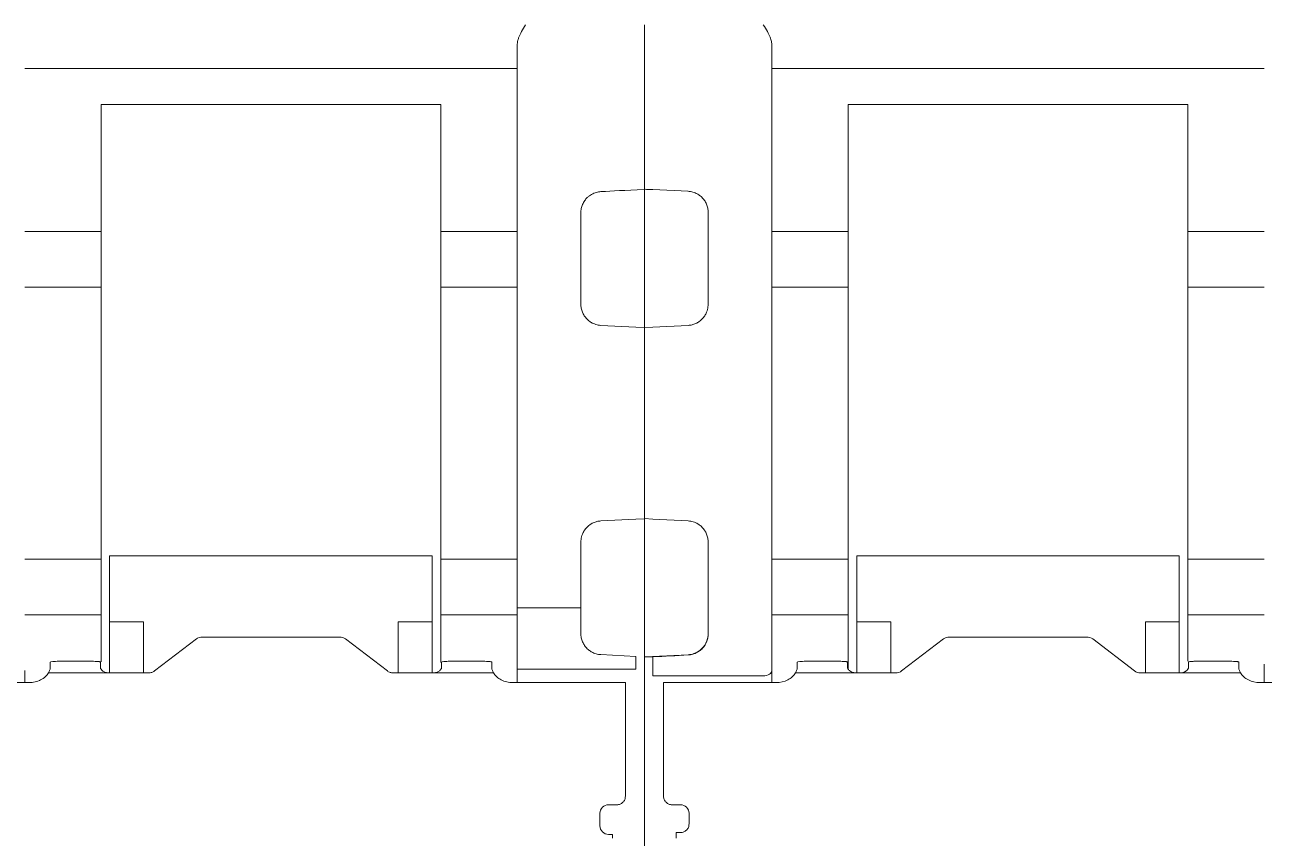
# Model space of a CAD drawing. Header units: millimetres. Extents: x 4137 to 6698, y 1400 to 3585.
# Drawn here: x 4503.42 to 4532.62, y 2999.88 to 3019.04 of the extents above; entities that cross this region are included whole.
import ezdxf

# ---------------------------------------------------------------- set-up
doc = ezdxf.new("R2010")
doc.units = ezdxf.units.MM
doc.layers.add('000-PI-Oprema', color=30, linetype='Continuous', lineweight=5)

msp = doc.modelspace()

# ---------------------------------------------------------------- linework, layer by layer
at = {"layer": '000-PI-Oprema', "color": 0, "lineweight": 0}
for p, q in [((4515.022, 3018.005), (4503.422, 3018.005)), ((4521.022, 3018.005), (4532.622, 3018.005)), ((4505.222, 3016.334), (4505.222, 3017.159)), ((4513.222, 3017.159), (4505.222, 3017.159)), ((4513.222, 3017.159), (4513.222, 3016.334)), ((4522.822, 3017.159), (4530.822, 3017.159)), ((4505.222, 3016.334), (4505.222, 3014.17)), ((4513.222, 3014.17), (4513.222, 3016.334)), ((4518.068, 3015.16), (4518.04, 3015.161)), ((4518.222, 3015.155), (4518.068, 3015.16)), ((4519.049, 3015.114), (4518.222, 3015.157)), ((4518.222, 3015.155), (4518.222, 3015.157)), ((4519.049, 3015.108), (4519.049, 3015.114)), ((4518.022, 3011.901), (4518.022, 3014.778)), ((4518.022, 3014.777), (4518.022, 3011.903)), ((4503.422, 3014.17), (4505.222, 3014.17)), ((4505.222, 3014.17), (4505.222, 3012.859)), ((4513.222, 3012.859), (4513.222, 3014.17)), ((4513.222, 3014.17), (4515.022, 3014.17)), ((4521.022, 3014.17), (4522.822, 3014.17)), ((4532.622, 3014.17), (4530.822, 3014.17)), ((4505.222, 3012.859), (4503.422, 3012.859)), ((4505.222, 3012.859), (4505.222, 3006.447)), ((4513.222, 3006.447), (4513.222, 3012.859)), ((4515.022, 3012.859), (4513.222, 3012.859)), ((4521.022, 3012.859), (4522.822, 3012.859)), ((4530.822, 3012.859), (4532.622, 3012.859)), ((4516.996, 3011.957), (4517.822, 3011.914)), ((4517.822, 3011.914), (4518.022, 3011.903)), ((4518.022, 3011.901), (4518.222, 3011.912)), ((4518.222, 3011.912), (4519.049, 3011.955)), ((4517.822, 3007.393), (4516.996, 3007.35)), ((4518.022, 3007.403), (4517.822, 3007.393)), ((4518.222, 3007.395), (4518.022, 3007.405)), ((4518.022, 3006.353), (4518.022, 3007.405)), ((4518.022, 3007.403), (4518.022, 3006.23)), ((4519.049, 3007.351), (4518.222, 3007.395)), ((4503.422, 3006.447), (4505.222, 3006.447)), ((4505.222, 3006.447), (4505.222, 3005.136)), ((4505.422, 3004.973), (4505.422, 3006.524)), ((4505.422, 3006.524), (4513.022, 3006.524)), ((4513.022, 3006.524), (4513.022, 3004.973)), ((4513.222, 3006.525), (4513.217, 3006.525)), ((4513.222, 3005.136), (4513.222, 3006.447)), ((4513.222, 3006.447), (4515.022, 3006.447)), ((4521.022, 3006.447), (4522.822, 3006.447)), ((4523.022, 3006.524), (4523.022, 3004.973)), ((4530.622, 3006.524), (4523.022, 3006.524)), ((4530.622, 3004.973), (4530.622, 3006.524)), ((4532.622, 3006.447), (4530.822, 3006.447)), ((4516.522, 3005.303), (4515.022, 3005.303)), ((4505.222, 3005.136), (4503.422, 3005.136)), ((4505.222, 3005.136), (4505.222, 3004.033)), ((4505.422, 3004.973), (4506.222, 3004.973)), ((4505.422, 3003.771), (4505.422, 3004.973)), ((4506.222, 3004.973), (4506.222, 3003.771)), ((4512.222, 3004.973), (4513.022, 3004.973)), ((4512.222, 3003.771), (4512.222, 3004.973)), ((4513.022, 3004.973), (4513.022, 3003.771)), ((4513.222, 3004.012), (4513.222, 3005.136)), ((4513.222, 3005.136), (4515.022, 3005.136)), ((4522.822, 3005.136), (4521.022, 3005.136)), ((4522.822, 3003.853), (4522.822, 3005.136)), ((4523.822, 3004.973), (4523.022, 3004.973)), ((4523.022, 3003.771), (4523.022, 3004.973)), ((4523.822, 3003.771), (4523.822, 3004.973)), ((4530.622, 3004.973), (4529.822, 3004.973)), ((4529.822, 3003.771), (4529.822, 3004.973)), ((4530.622, 3004.973), (4530.622, 3003.771)), ((4530.822, 3004.046), (4530.822, 3005.136)), ((4530.822, 3005.136), (4532.622, 3005.136)), ((4506.481, 3003.816), (4507.464, 3004.569)), ((4507.605, 3004.614), (4510.84, 3004.614)), ((4510.981, 3004.569), (4511.964, 3003.816)), ((4524.081, 3003.816), (4525.064, 3004.569)), ((4525.205, 3004.614), (4528.44, 3004.614)), ((4528.581, 3004.569), (4529.564, 3003.816)), ((4516.996, 3004.2), (4517.822, 3004.157)), ((4518.04, 3004.145), (4519.049, 3004.198)), ((4518.222, 3004.149), (4518.222, 3004.151)), ((4519.049, 3004.192), (4519.049, 3004.198)), ((4503.422, 3003.824), (4503.422, 3003.541)), ((4504.022, 3003.948), (4504.022, 3004.026)), ((4505.005, 3004.044), (4504.222, 3004.044)), ((4505.205, 3004.026), (4505.205, 3003.948)), ((4513.239, 3003.948), (4513.239, 3004.026)), ((4514.223, 3004.044), (4513.439, 3004.044)), ((4514.423, 3004.026), (4514.423, 3003.948)), ((4515.022, 3003.553), (4515.022, 3003.976)), ((4517.822, 3003.857), (4515.022, 3003.857)), ((4521.022, 3003.824), (4521.022, 3003.541)), ((4521.622, 3003.948), (4521.622, 3004.026)), ((4522.605, 3004.044), (4521.822, 3004.044)), ((4522.805, 3004.026), (4522.805, 3003.948)), ((4530.839, 3004.026), (4530.839, 3003.948)), ((4531.823, 3004.044), (4531.039, 3004.044)), ((4532.023, 3004.026), (4532.023, 3003.948)), ((4532.622, 3003.553), (4532.622, 3003.976)), ((4497.323, 3003.541), (4503.522, 3003.541)), ((4503.98, 3003.771), (4505.405, 3003.771)), ((4506.34, 3003.771), (4505.405, 3003.771)), ((4513.039, 3003.771), (4512.105, 3003.771)), ((4514.464, 3003.771), (4513.039, 3003.771)), ((4514.923, 3003.541), (4517.572, 3003.541)), ((4517.572, 3003.541), (4517.572, 3002.929)), ((4520.822, 3003.701), (4518.222, 3003.701)), ((4518.472, 3002.929), (4518.472, 3003.541)), ((4518.472, 3003.541), (4521.122, 3003.541)), ((4523.005, 3003.771), (4521.58, 3003.771)), ((4523.005, 3003.771), (4523.94, 3003.771)), ((4529.705, 3003.771), (4530.639, 3003.771)), ((4532.064, 3003.771), (4530.639, 3003.771)), ((4532.523, 3003.541), (4538.722, 3003.541)), ((4517.572, 3000.863), (4517.572, 3002.272)), ((4518.472, 3002.272), (4518.472, 3000.863)), ((4517.372, 3000.664), (4517.172, 3000.664)), ((4518.872, 3000.664), (4518.672, 3000.664)), ((4516.972, 3000.464), (4516.972, 3000.165)), ((4519.072, 3000.215), (4519.072, 3000.464)), ((4518.022, 2999.953), (4518.022, 3000.27)), ((4518.022, 3000.27), (4518.022, 3000.103)), ((4518.772, 3000.01), (4518.872, 3000.01)), ((4518.772, 2999.966), (4518.772, 3000.01)), ((4517.172, 2999.966), (4517.272, 2999.966)), ((4517.272, 2999.877), (4517.272, 2999.966)), ((4518.022, 2998.679), (4518.022, 2999.953)), ((4518.022, 2999.953), (4518.022, 2997.756)), ((4518.772, 2999.966), (4518.772, 2999.877))]:
    msp.add_line(p, q, dxfattribs=at)
at = {"layer": '000-PI-Oprema', "color": 0, "lineweight": 0, "flags": 128}
msp.add_lwpolyline([(4521.022, 3003.824), (4521.019, 3003.8), (4521.007, 3003.777), (4520.989, 3003.756), (4520.964, 3003.737), (4520.934, 3003.722), (4520.899, 3003.711), (4520.861, 3003.704), (4520.822, 3003.701)], dxfattribs=at)
at = {"layer": '000-PI-Oprema', "color": 0, "lineweight": 0}
for points, knots in [([(4515.022, 3018.546), (4515.023, 3018.567), (4515.026, 3018.611), (4515.04, 3018.677), (4515.062, 3018.743), (4515.091, 3018.81), (4515.142, 3018.909), (4515.189, 3018.984), (4515.222, 3019.036)], [0, 0, 0, 0, 0.117336, 0.242611, 0.377617, 0.505972, 0.652001, 1, 1, 1, 1]), ([(4518.022, 3017.794), (4518.022, 3017.808), (4518.022, 3017.834), (4518.022, 3017.881), (4518.022, 3017.934), (4518.022, 3018.014), (4518.022, 3018.129), (4518.022, 3018.289), (4518.022, 3018.465), (4518.022, 3018.652), (4518.022, 3018.843), (4518.022, 3018.972), (4518.022, 3019.036)], [0, 0, 0, 0, 0.061391, 0.122427, 0.18342, 0.24468, 0.372209, 0.500076, 0.627605, 0.755472, 0.877481, 1, 1, 1, 1]), ([(4518.022, 3019.036), (4518.022, 3019.004), (4518.022, 3018.94), (4518.022, 3018.844), (4518.022, 3018.749), (4518.022, 3018.622), (4518.022, 3018.465), (4518.022, 3018.289), (4518.022, 3018.129), (4518.022, 3017.992), (4518.022, 3017.877), (4518.022, 3017.822), (4518.022, 3017.794)], [0, 0, 0, 0, 0.061391, 0.122427, 0.18342, 0.24468, 0.372209, 0.500076, 0.627605, 0.755472, 0.877481, 1, 1, 1, 1]), ([(4520.822, 3019.036), (4520.856, 3018.983), (4520.903, 3018.909), (4520.955, 3018.81), (4520.988, 3018.732), (4521.016, 3018.645), (4521.02, 3018.578), (4521.022, 3018.546)], [0, 0, 0, 0, 0.350015, 0.493309, 0.624855, 0.821183, 1, 1, 1, 1]), ([(4515.022, 3018.392), (4515.022, 3018.402), (4515.022, 3018.421), (4515.022, 3018.457), (4515.022, 3018.498), (4515.022, 3018.53), (4515.022, 3018.546)], [0, 0, 0, 0, 0.251193, 0.5, 0.748807, 1, 1, 1, 1]), ([(4515.022, 3015.33), (4515.022, 3015.414), (4515.022, 3015.58), (4515.022, 3015.822), (4515.022, 3016.056), (4515.022, 3016.284), (4515.022, 3016.504), (4515.022, 3016.717), (4515.022, 3016.922), (4515.022, 3017.186), (4515.022, 3017.496), (4515.022, 3017.832), (4515.022, 3018.135), (4515.022, 3018.306), (4515.022, 3018.392)], [0, 0, 0, 0, 0.062754, 0.125301, 0.187708, 0.250043, 0.312375, 0.374772, 0.437302, 0.500033, 0.625237, 0.749935, 0.874674, 1, 1, 1, 1]), ([(4521.022, 3018.392), (4521.022, 3018.352), (4521.022, 3018.271), (4521.022, 3018.14), (4521.022, 3018), (4521.022, 3017.852), (4521.022, 3017.696), (4521.022, 3017.532), (4521.022, 3017.36), (4521.022, 3017.119), (4521.022, 3016.8), (4521.022, 3016.389), (4521.022, 3015.952), (4521.022, 3015.639), (4521.022, 3015.482)], [0, 0, 0, 0, 0.062736, 0.125281, 0.187695, 0.250043, 0.312387, 0.374792, 0.437318, 0.500031, 0.625212, 0.749931, 0.874692, 1, 1, 1, 1]), ([(4518.022, 3015.161), (4518.022, 3015.232), (4518.022, 3015.374), (4518.022, 3015.581), (4518.022, 3015.782), (4518.022, 3015.977), (4518.022, 3016.165), (4518.022, 3016.348), (4518.022, 3016.524), (4518.022, 3016.751), (4518.022, 3017.017), (4518.022, 3017.307), (4518.022, 3017.57), (4518.022, 3017.719), (4518.022, 3017.794)], [0, 0, 0, 0, 0.062728, 0.125271, 0.18769, 0.250045, 0.312396, 0.374804, 0.437328, 0.500029, 0.625194, 0.749922, 0.874696, 1, 1, 1, 1]), ([(4518.022, 3017.794), (4518.022, 3017.757), (4518.022, 3017.684), (4518.022, 3017.564), (4518.022, 3017.438), (4518.022, 3017.303), (4518.022, 3017.162), (4518.022, 3017.013), (4518.022, 3016.857), (4518.022, 3016.639), (4518.022, 3016.35), (4518.022, 3015.978), (4518.022, 3015.583), (4518.022, 3015.3), (4518.022, 3015.159)], [0, 0, 0, 0, 0.062728, 0.125272, 0.18769, 0.250045, 0.312396, 0.374803, 0.437328, 0.500029, 0.625194, 0.749922, 0.874696, 1, 1, 1, 1]), ([(4522.822, 3017.159), (4522.822, 3017.118), (4522.822, 3017.035), (4522.822, 3016.917), (4522.822, 3016.804), (4522.822, 3016.661), (4522.822, 3016.495), (4522.822, 3016.388), (4522.822, 3016.334)], [0, 0, 0, 0, 0.125424, 0.250193, 0.374902, 0.500146, 0.749703, 1, 1, 1, 1]), ([(4530.822, 3016.334), (4530.822, 3016.361), (4530.822, 3016.413), (4530.822, 3016.501), (4530.822, 3016.595), (4530.822, 3016.73), (4530.822, 3016.914), (4530.822, 3017.077), (4530.822, 3017.159)], [0, 0, 0, 0, 0.125424, 0.250193, 0.374902, 0.500146, 0.749703, 1, 1, 1, 1]), ([(4530.822, 3014.17), (4530.822, 3014.241), (4530.822, 3014.383), (4530.822, 3014.589), (4530.822, 3014.79), (4530.822, 3014.986), (4530.822, 3015.176), (4530.822, 3015.422), (4530.822, 3015.714), (4530.822, 3016.041), (4530.822, 3016.237), (4530.822, 3016.334)], [0, 0, 0, 0, 0.083508, 0.166833, 0.25006, 0.333277, 0.416572, 0.500032, 0.666688, 0.83311, 1, 1, 1, 1]), ([(4515.022, 3013.937), (4515.022, 3014.008), (4515.022, 3014.15), (4515.022, 3014.358), (4515.022, 3014.562), (4515.022, 3014.761), (4515.022, 3014.956), (4515.022, 3015.146), (4515.022, 3015.269), (4515.022, 3015.33)], [0, 0, 0, 0, 0.143512, 0.28637, 0.428834, 0.571166, 0.71363, 0.856488, 1, 1, 1, 1]), ([(4521.022, 3015.482), (4521.022, 3015.418), (4521.022, 3015.291), (4521.022, 3015.092), (4521.022, 3014.889), (4521.022, 3014.682), (4521.022, 3014.47), (4521.022, 3014.253), (4521.022, 3014.031), (4521.022, 3013.88), (4521.022, 3013.805)], [0, 0, 0, 0, 0.12575, 0.250858, 0.375537, 0.5, 0.624463, 0.749142, 0.87425, 1, 1, 1, 1]), ([(4516.996, 3015.106), (4516.978, 3015.105), (4516.94, 3015.102), (4516.885, 3015.089), (4516.829, 3015.07), (4516.774, 3015.043), (4516.722, 3015.009), (4516.667, 3014.962), (4516.61, 3014.895), (4516.561, 3014.808), (4516.528, 3014.709), (4516.524, 3014.641), (4516.522, 3014.607)], [0, 0, 0, 0, 0.067869, 0.138425, 0.211987, 0.288836, 0.369219, 0.453352, 0.573685, 0.721104, 0.860335, 1, 1, 1, 1]), ([(4519.049, 3015.114), (4519.068, 3015.112), (4519.107, 3015.109), (4519.164, 3015.096), (4519.229, 3015.072), (4519.302, 3015.033), (4519.375, 3014.974), (4519.438, 3014.9), (4519.485, 3014.813), (4519.517, 3014.717), (4519.521, 3014.65), (4519.522, 3014.616)], [0, 0, 0, 0, 0.071618, 0.143308, 0.216363, 0.334035, 0.455285, 0.587191, 0.721903, 0.860899, 1, 1, 1, 1]), ([(4516.522, 3014.607), (4516.522, 3014.541), (4516.522, 3014.41), (4516.522, 3014.209), (4516.522, 3014.072), (4516.522, 3014.004)], [0, 0, 0, 0, 0.333419, 0.666581, 1, 1, 1, 1]), ([(4522.822, 3014.17), (4522.822, 3014.121), (4522.822, 3014.023), (4522.822, 3013.807), (4522.822, 3013.568), (4522.822, 3013.323), (4522.822, 3013.102), (4522.822, 3012.938), (4522.822, 3012.882), (4522.822, 3012.859)], [0, 0, 0, 0, 0.150243, 0.300485, 0.450729, 0.600973, 0.751216, 0.901461, 1, 1, 1, 1]), ([(4530.822, 3014.17), (4530.822, 3014.121), (4530.822, 3014.023), (4530.822, 3013.807), (4530.822, 3013.568), (4530.822, 3013.323), (4530.822, 3013.102), (4530.822, 3012.938), (4530.822, 3012.882), (4530.822, 3012.859)], [0, 0, 0, 0, 0.150243, 0.300485, 0.450729, 0.600973, 0.751216, 0.901461, 1, 1, 1, 1]), ([(4515.022, 3005.37), (4515.022, 3005.484), (4515.022, 3005.711), (4515.022, 3006.057), (4515.022, 3006.405), (4515.022, 3006.755), (4515.022, 3007.108), (4515.022, 3007.705), (4515.022, 3008.553), (4515.022, 3009.653), (4515.022, 3010.753), (4515.022, 3011.72), (4515.022, 3012.552), (4515.022, 3013.252), (4515.022, 3013.708), (4515.022, 3013.937)], [0, 0, 0, 0, 0.041431, 0.082793, 0.124119, 0.165441, 0.206793, 0.248207, 0.374079, 0.500012, 0.625883, 0.751817, 0.834548, 0.917188, 1, 1, 1, 1]), ([(4516.522, 3014.004), (4516.522, 3013.902), (4516.522, 3013.699), (4516.522, 3013.392), (4516.522, 3013.082), (4516.522, 3012.77), (4516.522, 3012.561), (4516.522, 3012.456)], [0, 0, 0, 0, 0.200123, 0.400061, 0.599939, 0.799877, 1, 1, 1, 1]), ([(4519.522, 3012.454), (4519.522, 3012.574), (4519.522, 3012.813), (4519.522, 3013.168), (4519.522, 3013.521), (4519.522, 3013.753), (4519.522, 3013.869)], [0, 0, 0, 0, 0.2501, 0.5, 0.7499, 1, 1, 1, 1]), ([(4521.022, 3013.805), (4521.022, 3013.694), (4521.022, 3013.472), (4521.022, 3013.137), (4521.022, 3012.799), (4521.022, 3012.459), (4521.022, 3012.117), (4521.022, 3011.538), (4521.022, 3010.717), (4521.022, 3009.653), (4521.022, 3008.589), (4521.022, 3007.653), (4521.022, 3006.847), (4521.022, 3006.168), (4521.022, 3005.724), (4521.022, 3005.502)], [0, 0, 0, 0, 0.041447, 0.082829, 0.124176, 0.16552, 0.206891, 0.248321, 0.374134, 0.500011, 0.625824, 0.751702, 0.834467, 0.91715, 1, 1, 1, 1]), ([(4522.822, 3012.859), (4522.822, 3012.776), (4522.822, 3012.609), (4522.822, 3012.354), (4522.822, 3012.097), (4522.822, 3011.837), (4522.822, 3011.574), (4522.822, 3011.126), (4522.822, 3010.487), (4522.822, 3009.653), (4522.822, 3008.82), (4522.822, 3008.09), (4522.822, 3007.469), (4522.822, 3006.95), (4522.822, 3006.615), (4522.822, 3006.447)], [0, 0, 0, 0, 0.041319, 0.082538, 0.123706, 0.164869, 0.206076, 0.247373, 0.373654, 0.500018, 0.626299, 0.752662, 0.835118, 0.917437, 1, 1, 1, 1]), ([(4530.822, 3012.859), (4530.822, 3011.852), (4530.822, 3010.753), (4530.822, 3008.554), (4530.822, 3007.454), (4530.822, 3006.447)], [0, 0, 0, 0, 0.5, 0.5, 1, 1, 1, 1]), ([(4516.996, 3011.957), (4516.975, 3011.959), (4516.934, 3011.962), (4516.873, 3011.978), (4516.804, 3012.004), (4516.731, 3012.046), (4516.659, 3012.108), (4516.6, 3012.183), (4516.556, 3012.268), (4516.528, 3012.36), (4516.524, 3012.424), (4516.522, 3012.456)], [0, 0, 0, 0, 0.082209, 0.16366, 0.245689, 0.369303, 0.493372, 0.618767, 0.744744, 0.872104, 1, 1, 1, 1]), ([(4519.522, 3012.454), (4519.522, 3012.433), (4519.52, 3012.39), (4519.508, 3012.328), (4519.484, 3012.257), (4519.445, 3012.181), (4519.386, 3012.107), (4519.314, 3012.044), (4519.232, 3011.997), (4519.142, 3011.965), (4519.08, 3011.958), (4519.049, 3011.955)], [0, 0, 0, 0, 0.085507, 0.170147, 0.255273, 0.381189, 0.506725, 0.630753, 0.754527, 0.877113, 1, 1, 1, 1]), ([(4518.022, 3011.903), (4518.022, 3011.797), (4518.022, 3011.584), (4518.022, 3011.264), (4518.022, 3010.944), (4518.022, 3010.622), (4518.022, 3010.3), (4518.022, 3009.977), (4518.022, 3009.572), (4518.022, 3009.087), (4518.022, 3008.523), (4518.022, 3007.961), (4518.022, 3007.589), (4518.022, 3007.403)], [0, 0, 0, 0, 0.071572, 0.143012, 0.214372, 0.285701, 0.357051, 0.428472, 0.500015, 0.625079, 0.749917, 0.8748, 1, 1, 1, 1]), ([(4518.022, 3007.405), (4518.022, 3007.511), (4518.022, 3007.723), (4518.022, 3008.043), (4518.022, 3008.364), (4518.022, 3008.685), (4518.022, 3009.007), (4518.022, 3009.33), (4518.022, 3009.734), (4518.022, 3010.218), (4518.022, 3010.782), (4518.022, 3011.344), (4518.022, 3011.715), (4518.022, 3011.901)], [0, 0, 0, 0, 0.071572, 0.143012, 0.214372, 0.285701, 0.357051, 0.428472, 0.500015, 0.625079, 0.749917, 0.8748, 1, 1, 1, 1]), ([(4516.522, 3006.85), (4516.523, 3006.872), (4516.525, 3006.914), (4516.537, 3006.977), (4516.561, 3007.047), (4516.6, 3007.123), (4516.659, 3007.198), (4516.731, 3007.26), (4516.813, 3007.307), (4516.902, 3007.34), (4516.965, 3007.346), (4516.996, 3007.35)], [0, 0, 0, 0, 0.085573, 0.170275, 0.255463, 0.381339, 0.506835, 0.630803, 0.754517, 0.877108, 1, 1, 1, 1]), ([(4519.049, 3007.351), (4519.07, 3007.349), (4519.111, 3007.346), (4519.172, 3007.33), (4519.241, 3007.304), (4519.314, 3007.262), (4519.386, 3007.2), (4519.445, 3007.125), (4519.489, 3007.04), (4519.517, 3006.948), (4519.521, 3006.884), (4519.522, 3006.852)], [0, 0, 0, 0, 0.082205, 0.163652, 0.245679, 0.369354, 0.493482, 0.618917, 0.744935, 0.872201, 1, 1, 1, 1]), ([(4516.522, 3006.85), (4516.522, 3006.745), (4516.522, 3006.536), (4516.522, 3006.224), (4516.522, 3005.915), (4516.522, 3005.607), (4516.522, 3005.404), (4516.522, 3005.303)], [0, 0, 0, 0, 0.200123, 0.400061, 0.599939, 0.799877, 1, 1, 1, 1]), ([(4519.522, 3005.437), (4519.522, 3005.553), (4519.522, 3005.786), (4519.522, 3006.138), (4519.522, 3006.494), (4519.522, 3006.732), (4519.522, 3006.852)], [0, 0, 0, 0, 0.2501, 0.5, 0.7499, 1, 1, 1, 1]), ([(4522.822, 3006.447), (4522.822, 3006.425), (4522.822, 3006.369), (4522.822, 3006.204), (4522.822, 3005.984), (4522.822, 3005.738), (4522.822, 3005.499), (4522.822, 3005.283), (4522.822, 3005.185), (4522.822, 3005.136)], [0, 0, 0, 0, 0.098539, 0.248784, 0.399027, 0.54927, 0.699515, 0.849757, 1, 1, 1, 1]), ([(4530.822, 3006.447), (4530.822, 3006.425), (4530.822, 3006.369), (4530.822, 3006.204), (4530.822, 3005.984), (4530.822, 3005.738), (4530.822, 3005.499), (4530.822, 3005.283), (4530.822, 3005.185), (4530.822, 3005.136)], [0, 0, 0, 0, 0.098539, 0.248784, 0.399027, 0.54927, 0.699515, 0.849757, 1, 1, 1, 1]), ([(4518.022, 3004.528), (4518.022, 3004.528), (4518.022, 3004.855), (4518.022, 3005.238), (4518.022, 3005.727), (4518.022, 3006.081), (4518.022, 3006.31), (4518.022, 3006.339), (4518.022, 3006.353)], [0, 0, 0, 0, 0.008736, 0.206989, 0.405242, 0.603494, 0.801747, 1, 1, 1, 1]), ([(4518.022, 3006.253), (4518.022, 3006.239), (4518.022, 3006.211), (4518.022, 3005.989), (4518.022, 3005.641), (4518.022, 3005.183), (4518.022, 3004.801), (4518.022, 3004.529)], [0, 0, 0, 0, 0.201961, 0.403921, 0.605881, 0.807842, 1, 1, 1, 1]), ([(4515.022, 3003.976), (4515.022, 3004.037), (4515.022, 3004.16), (4515.022, 3004.35), (4515.022, 3004.545), (4515.022, 3004.744), (4515.022, 3004.948), (4515.022, 3005.156), (4515.022, 3005.298), (4515.022, 3005.37)], [0, 0, 0, 0, 0.143512, 0.28637, 0.428834, 0.571166, 0.71363, 0.856488, 1, 1, 1, 1]), ([(4516.522, 3005.303), (4516.522, 3005.234), (4516.522, 3005.098), (4516.522, 3004.896), (4516.522, 3004.765), (4516.522, 3004.699)], [0, 0, 0, 0, 0.333419, 0.666581, 1, 1, 1, 1]), ([(4519.522, 3004.69), (4519.522, 3004.751), (4519.522, 3004.872), (4519.522, 3005.058), (4519.522, 3005.246), (4519.522, 3005.373), (4519.522, 3005.437)], [0, 0, 0, 0, 0.25014, 0.5, 0.74986, 1, 1, 1, 1]), ([(4521.022, 3005.502), (4521.022, 3005.426), (4521.022, 3005.275), (4521.022, 3005.054), (4521.022, 3004.837), (4521.022, 3004.624), (4521.022, 3004.417), (4521.022, 3004.214), (4521.022, 3004.016), (4521.022, 3003.888), (4521.022, 3003.824)], [0, 0, 0, 0, 0.12575, 0.250858, 0.375537, 0.5, 0.624463, 0.749142, 0.87425, 1, 1, 1, 1]), ([(4516.996, 3004.2), (4516.977, 3004.202), (4516.939, 3004.205), (4516.882, 3004.218), (4516.817, 3004.241), (4516.744, 3004.28), (4516.671, 3004.34), (4516.608, 3004.414), (4516.56, 3004.501), (4516.528, 3004.597), (4516.524, 3004.665), (4516.522, 3004.699)], [0, 0, 0, 0, 0.070997, 0.142096, 0.214572, 0.332081, 0.453288, 0.585757, 0.721078, 0.860541, 1, 1, 1, 1]), ([(4519.049, 3004.198), (4519.09, 3004.2), (4519.137, 3004.208), (4519.236, 3004.242), (4519.289, 3004.269), (4519.389, 3004.351), (4519.436, 3004.406), (4519.503, 3004.54), (4519.522, 3004.618), (4519.522, 3004.697)], [0, 0, 0, 0, 0.25, 0.25, 0.5, 0.5, 0.75, 0.75, 1, 1, 1, 1]), ([(4519.049, 3004.192), (4519.067, 3004.194), (4519.105, 3004.197), (4519.161, 3004.21), (4519.217, 3004.23), (4519.271, 3004.256), (4519.324, 3004.291), (4519.381, 3004.34), (4519.444, 3004.414), (4519.491, 3004.507), (4519.518, 3004.604), (4519.521, 3004.661), (4519.522, 3004.69)], [0, 0, 0, 0, 0.068374, 0.139377, 0.213319, 0.290477, 0.371094, 0.455382, 0.587277, 0.761474, 0.880592, 1, 1, 1, 1]), ([(4518.022, 3004.147), (4518.022, 3004.076), (4518.022, 3003.934), (4518.022, 3003.727), (4518.022, 3003.526), (4518.022, 3003.331), (4518.022, 3003.142), (4518.022, 3002.96), (4518.022, 3002.783), (4518.022, 3002.556), (4518.022, 3002.29), (4518.022, 3002), (4518.022, 3001.737), (4518.022, 3001.587), (4518.022, 3001.512)], [0, 0, 0, 0, 0.062728, 0.125272, 0.18769, 0.250045, 0.312396, 0.374803, 0.437328, 0.500029, 0.625194, 0.749922, 0.874696, 1, 1, 1, 1]), ([(4518.022, 3001.512), (4518.022, 3001.549), (4518.022, 3001.622), (4518.022, 3001.742), (4518.022, 3001.869), (4518.022, 3002.003), (4518.022, 3002.144), (4518.022, 3002.293), (4518.022, 3002.449), (4518.022, 3002.667), (4518.022, 3002.955), (4518.022, 3003.327), (4518.022, 3003.722), (4518.022, 3004.004), (4518.022, 3004.146)], [0, 0, 0, 0, 0.062728, 0.125271, 0.18769, 0.250045, 0.312396, 0.374804, 0.437328, 0.500029, 0.625194, 0.749922, 0.874696, 1, 1, 1, 1]), ([(4518.222, 3004.151), (4518.196, 3004.15), (4518.144, 3004.149), (4518.093, 3004.147), (4518.068, 3004.146)], [0, 0, 0, 0, 0.508632, 1, 1, 1, 1]), ([(4504.022, 3003.898), (4504.022, 3003.889), (4504.021, 3003.872), (4504.013, 3003.841), (4504, 3003.807), (4503.987, 3003.783), (4503.98, 3003.771)], [0, 0, 0, 0, 0.256458, 0.506841, 0.753776, 1, 1, 1, 1]), ([(4504.022, 3004.026), (4504.022, 3004.031), (4504.044, 3004.035), (4504.118, 3004.042), (4504.17, 3004.044), (4504.222, 3004.044)], [0, 0, 0, 0, 0.5, 0.5, 1, 1, 1, 1]), ([(4505.205, 3004.026), (4505.205, 3004.028), (4505.203, 3004.03), (4505.192, 3004.033), (4505.173, 3004.036), (4505.14, 3004.04), (4505.085, 3004.043), (4505.032, 3004.044), (4505.005, 3004.044)], [0, 0, 0, 0, 0.128148, 0.251094, 0.373747, 0.501054, 0.748354, 1, 1, 1, 1]), ([(4505.405, 3003.771), (4505.392, 3003.772), (4505.365, 3003.773), (4505.327, 3003.782), (4505.292, 3003.796), (4505.252, 3003.82), (4505.213, 3003.858), (4505.208, 3003.884), (4505.205, 3003.898)], [0, 0, 0, 0, 0.128818, 0.251822, 0.37424, 0.501366, 0.746636, 1, 1, 1, 1]), ([(4506.481, 3003.816), (4506.471, 3003.809), (4506.451, 3003.796), (4506.417, 3003.782), (4506.379, 3003.773), (4506.353, 3003.772), (4506.34, 3003.771)], [0, 0, 0, 0, 0.25487, 0.5, 0.74513, 1, 1, 1, 1]), ([(4512.105, 3003.771), (4512.092, 3003.772), (4512.066, 3003.773), (4512.028, 3003.782), (4511.993, 3003.796), (4511.974, 3003.809), (4511.964, 3003.816)], [0, 0, 0, 0, 0.25487, 0.5, 0.74513, 1, 1, 1, 1]), ([(4513.239, 3003.898), (4513.239, 3003.891), (4513.238, 3003.878), (4513.227, 3003.857), (4513.208, 3003.835), (4513.175, 3003.808), (4513.12, 3003.778), (4513.066, 3003.773), (4513.039, 3003.771)], [0, 0, 0, 0, 0.130698, 0.254597, 0.376443, 0.501216, 0.749391, 1, 1, 1, 1]), ([(4513.239, 3004.026), (4513.239, 3004.031), (4513.261, 3004.035), (4513.335, 3004.042), (4513.387, 3004.044), (4513.439, 3004.044)], [0, 0, 0, 0, 0.5, 0.5, 1, 1, 1, 1]), ([(4514.423, 3004.026), (4514.422, 3004.028), (4514.42, 3004.03), (4514.409, 3004.033), (4514.39, 3004.036), (4514.357, 3004.04), (4514.302, 3004.043), (4514.249, 3004.044), (4514.223, 3004.044)], [0, 0, 0, 0, 0.128148, 0.251094, 0.373747, 0.501054, 0.748354, 1, 1, 1, 1]), ([(4514.464, 3003.771), (4514.458, 3003.783), (4514.445, 3003.807), (4514.432, 3003.841), (4514.424, 3003.872), (4514.423, 3003.889), (4514.423, 3003.898)], [0, 0, 0, 0, 0.246224, 0.493159, 0.743542, 1, 1, 1, 1]), ([(4521.622, 3003.898), (4521.622, 3003.889), (4521.621, 3003.872), (4521.613, 3003.841), (4521.6, 3003.807), (4521.587, 3003.783), (4521.58, 3003.771)], [0, 0, 0, 0, 0.256458, 0.506841, 0.753776, 1, 1, 1, 1]), ([(4521.622, 3004.026), (4521.622, 3004.031), (4521.644, 3004.035), (4521.718, 3004.042), (4521.77, 3004.044), (4521.822, 3004.044)], [0, 0, 0, 0, 0.5, 0.5, 1, 1, 1, 1]), ([(4521.622, 3003.898), (4521.622, 3003.906), (4521.622, 3003.923), (4521.622, 3003.94), (4521.622, 3003.945), (4521.622, 3003.948)], [0, 0, 0, 0, 0.334189, 0.665811, 1, 1, 1, 1]), ([(4522.805, 3004.026), (4522.805, 3004.028), (4522.803, 3004.03), (4522.792, 3004.033), (4522.773, 3004.036), (4522.74, 3004.04), (4522.685, 3004.043), (4522.632, 3004.044), (4522.605, 3004.044)], [0, 0, 0, 0, 0.128148, 0.251094, 0.373747, 0.501054, 0.748354, 1, 1, 1, 1]), ([(4522.805, 3003.898), (4522.806, 3003.892), (4522.807, 3003.879), (4522.818, 3003.858), (4522.836, 3003.836), (4522.865, 3003.812), (4522.919, 3003.78), (4522.972, 3003.775), (4523.005, 3003.771)], [0, 0, 0, 0, 0.121269, 0.244591, 0.370821, 0.500756, 0.692101, 1, 1, 1, 1]), ([(4530.639, 3003.771), (4530.654, 3003.772), (4530.682, 3003.773), (4530.718, 3003.782), (4530.746, 3003.793), (4530.767, 3003.805), (4530.798, 3003.825), (4530.832, 3003.859), (4530.837, 3003.885), (4530.839, 3003.898)], [0, 0, 0, 0, 0.138294, 0.257669, 0.358107, 0.439606, 0.502183, 0.756685, 1, 1, 1, 1]), ([(4531.039, 3004.044), (4531.026, 3004.044), (4531, 3004.044), (4530.962, 3004.043), (4530.928, 3004.041), (4530.888, 3004.038), (4530.848, 3004.033), (4530.842, 3004.029), (4530.839, 3004.026)], [0, 0, 0, 0, 0.128148, 0.251094, 0.373747, 0.501054, 0.748354, 1, 1, 1, 1]), ([(4532.023, 3004.026), (4532.022, 3004.028), (4532.02, 3004.03), (4532.009, 3004.033), (4531.99, 3004.036), (4531.957, 3004.04), (4531.902, 3004.043), (4531.849, 3004.044), (4531.823, 3004.044)], [0, 0, 0, 0, 0.128148, 0.251094, 0.373747, 0.501054, 0.748354, 1, 1, 1, 1]), ([(4532.023, 3003.948), (4532.023, 3003.945), (4532.023, 3003.94), (4532.023, 3003.923), (4532.023, 3003.906), (4532.023, 3003.898)], [0, 0, 0, 0, 0.334189, 0.665811, 1, 1, 1, 1]), ([(4532.064, 3003.771), (4532.058, 3003.783), (4532.045, 3003.807), (4532.032, 3003.841), (4532.024, 3003.872), (4532.023, 3003.889), (4532.023, 3003.898)], [0, 0, 0, 0, 0.246224, 0.493159, 0.743542, 1, 1, 1, 1]), ([(4503.98, 3003.771), (4503.97, 3003.754), (4503.948, 3003.721), (4503.905, 3003.676), (4503.855, 3003.637), (4503.778, 3003.592), (4503.668, 3003.55), (4503.571, 3003.544), (4503.522, 3003.541)], [0, 0, 0, 0, 0.126929, 0.250928, 0.374602, 0.500576, 0.748126, 1, 1, 1, 1]), ([(4514.923, 3003.541), (4514.898, 3003.542), (4514.85, 3003.544), (4514.779, 3003.556), (4514.711, 3003.576), (4514.628, 3003.612), (4514.533, 3003.673), (4514.488, 3003.738), (4514.464, 3003.771)], [0, 0, 0, 0, 0.126929, 0.250928, 0.374602, 0.500576, 0.748126, 1, 1, 1, 1]), ([(4521.122, 3003.541), (4521.219, 3003.541), (4521.315, 3003.563), (4521.477, 3003.644), (4521.542, 3003.703), (4521.58, 3003.771)], [0, 0, 0, 0, 0.5, 0.5, 1, 1, 1, 1]), ([(4532.064, 3003.771), (4532.103, 3003.703), (4532.168, 3003.644), (4532.33, 3003.563), (4532.426, 3003.541), (4532.523, 3003.541)], [0, 0, 0, 0, 0.5, 0.5, 1, 1, 1, 1]), ([(4518.022, 3000.27), (4518.022, 3000.302), (4518.022, 3000.367), (4518.022, 3000.463), (4518.022, 3000.557), (4518.022, 3000.685), (4518.022, 3000.841), (4518.022, 3001.017), (4518.022, 3001.177), (4518.022, 3001.314), (4518.022, 3001.429), (4518.022, 3001.484), (4518.022, 3001.512)], [0, 0, 0, 0, 0.061391, 0.122427, 0.18342, 0.24468, 0.372209, 0.500076, 0.627605, 0.755472, 0.877481, 1, 1, 1, 1]), ([(4518.022, 3001.512), (4518.022, 3001.499), (4518.022, 3001.472), (4518.022, 3001.425), (4518.022, 3001.372), (4518.022, 3001.292), (4518.022, 3001.177), (4518.022, 3001.017), (4518.022, 3000.841), (4518.022, 3000.655), (4518.022, 3000.463), (4518.022, 3000.335), (4518.022, 3000.27)], [0, 0, 0, 0, 0.061391, 0.122427, 0.18342, 0.24468, 0.372209, 0.500076, 0.627605, 0.755472, 0.877481, 1, 1, 1, 1]), ([(4517.172, 3000.664), (4517.12, 3000.664), (4517.068, 3000.642), (4516.994, 3000.568), (4516.972, 3000.516), (4516.972, 3000.464)], [0, 0, 0, 0, 0.5, 0.5, 1, 1, 1, 1]), ([(4517.372, 3000.664), (4517.386, 3000.664), (4517.412, 3000.666), (4517.45, 3000.677), (4517.484, 3000.696), (4517.524, 3000.729), (4517.564, 3000.784), (4517.57, 3000.836), (4517.572, 3000.863)], [0, 0, 0, 0, 0.128148, 0.251094, 0.373747, 0.501054, 0.748354, 1, 1, 1, 1]), ([(4518.472, 3000.863), (4518.473, 3000.849), (4518.475, 3000.823), (4518.486, 3000.786), (4518.505, 3000.751), (4518.538, 3000.712), (4518.593, 3000.672), (4518.646, 3000.666), (4518.672, 3000.664)], [0, 0, 0, 0, 0.128148, 0.251094, 0.373747, 0.501054, 0.748354, 1, 1, 1, 1]), ([(4519.072, 3000.464), (4519.072, 3000.516), (4519.051, 3000.568), (4518.977, 3000.642), (4518.925, 3000.664), (4518.872, 3000.664)], [0, 0, 0, 0, 0.5, 0.5, 1, 1, 1, 1]), ([(4516.972, 3000.165), (4516.972, 3000.113), (4516.994, 3000.061), (4517.068, 2999.988), (4517.12, 2999.966), (4517.172, 2999.966)], [0, 0, 0, 0, 0.5, 0.5, 1, 1, 1, 1]), ([(4518.022, 3000.103), (4518.022, 3000.09), (4518.022, 3000.064), (4518.022, 3000.027), (4518.022, 2999.991), (4518.022, 2999.959), (4518.022, 2999.955), (4518.022, 2999.953)], [0, 0, 0, 0, 0.169382, 0.332374, 0.500748, 0.7482, 1, 1, 1, 1]), ([(4518.872, 3000.01), (4518.886, 3000.011), (4518.912, 3000.012), (4518.95, 3000.024), (4518.984, 3000.042), (4519.024, 3000.075), (4519.064, 3000.13), (4519.07, 3000.183), (4519.072, 3000.215)], [0, 0, 0, 0, 0.128148, 0.251094, 0.373747, 0.501054, 0.748354, 1, 1, 1, 1])]:
    msp.add_open_spline(points, degree=3, knots=knots, dxfattribs=at)
for points in [[(4521.022, 3018.392), (4521.022, 3018.428), (4521.022, 3018.481), (4521.022, 3018.546)], [(4522.822, 3014.17), (4522.822, 3015.025), (4522.822, 3015.765), (4522.822, 3016.334)], [(4516.996, 3015.106), (4517.272, 3015.121), (4517.547, 3015.135), (4518.022, 3015.159)], [(4518.04, 3015.161), (4518.034, 3015.161), (4518.028, 3015.161), (4518.022, 3015.161)], [(4518.022, 3015.161), (4518.022, 3015.145), (4518.022, 3015.009), (4518.022, 3014.778)], [(4518.022, 3014.777), (4518.022, 3015.007), (4518.022, 3015.144), (4518.022, 3015.159)], [(4519.522, 3014.616), (4519.522, 3014.375), (4519.522, 3014.125), (4519.522, 3013.869)], [(4507.464, 3004.569), (4507.501, 3004.597), (4507.553, 3004.614), (4507.605, 3004.614)], [(4510.84, 3004.614), (4510.892, 3004.614), (4510.944, 3004.597), (4510.981, 3004.569)], [(4518.022, 3004.147), (4518.022, 3004.162), (4518.022, 3004.299), (4518.022, 3004.529)], [(4518.022, 3004.528), (4518.022, 3004.298), (4518.022, 3004.161), (4518.022, 3004.146)], [(4525.064, 3004.569), (4525.101, 3004.597), (4525.153, 3004.614), (4525.205, 3004.614)], [(4528.44, 3004.614), (4528.492, 3004.614), (4528.544, 3004.597), (4528.581, 3004.569)], [(4517.822, 3003.857), (4517.822, 3003.954), (4517.822, 3004.054), (4517.822, 3004.157)], [(4518.022, 3004.146), (4518.028, 3004.145), (4518.034, 3004.145), (4518.04, 3004.145)], [(4518.068, 3004.146), (4518.059, 3004.146), (4518.049, 3004.145), (4518.04, 3004.145)], [(4519.049, 3004.192), (4518.773, 3004.178), (4518.498, 3004.164), (4518.222, 3004.149)], [(4518.222, 3004.149), (4518.222, 3003.995), (4518.222, 3003.846), (4518.222, 3003.701)], [(4504.022, 3003.948), (4504.022, 3003.942), (4504.022, 3003.925), (4504.022, 3003.898)], [(4505.205, 3003.898), (4505.205, 3003.925), (4505.205, 3003.942), (4505.205, 3003.948)], [(4513.239, 3003.948), (4513.239, 3003.942), (4513.239, 3003.925), (4513.239, 3003.898)], [(4514.423, 3003.898), (4514.423, 3003.925), (4514.423, 3003.942), (4514.423, 3003.948)], [(4522.805, 3003.898), (4522.805, 3003.925), (4522.805, 3003.942), (4522.805, 3003.948)], [(4523.94, 3003.771), (4523.992, 3003.771), (4524.044, 3003.788), (4524.081, 3003.816)], [(4529.564, 3003.816), (4529.601, 3003.788), (4529.653, 3003.771), (4529.705, 3003.771)], [(4530.839, 3003.948), (4530.839, 3003.942), (4530.839, 3003.925), (4530.839, 3003.898)], [(4517.572, 3002.272), (4517.572, 3002.506), (4517.572, 3002.748), (4517.572, 3002.929)], [(4518.472, 3002.929), (4518.472, 3002.748), (4518.472, 3002.506), (4518.472, 3002.272)]]:
    msp.add_open_spline(points, degree=3, dxfattribs=at)

doc.saveas('drawing.dxf')
